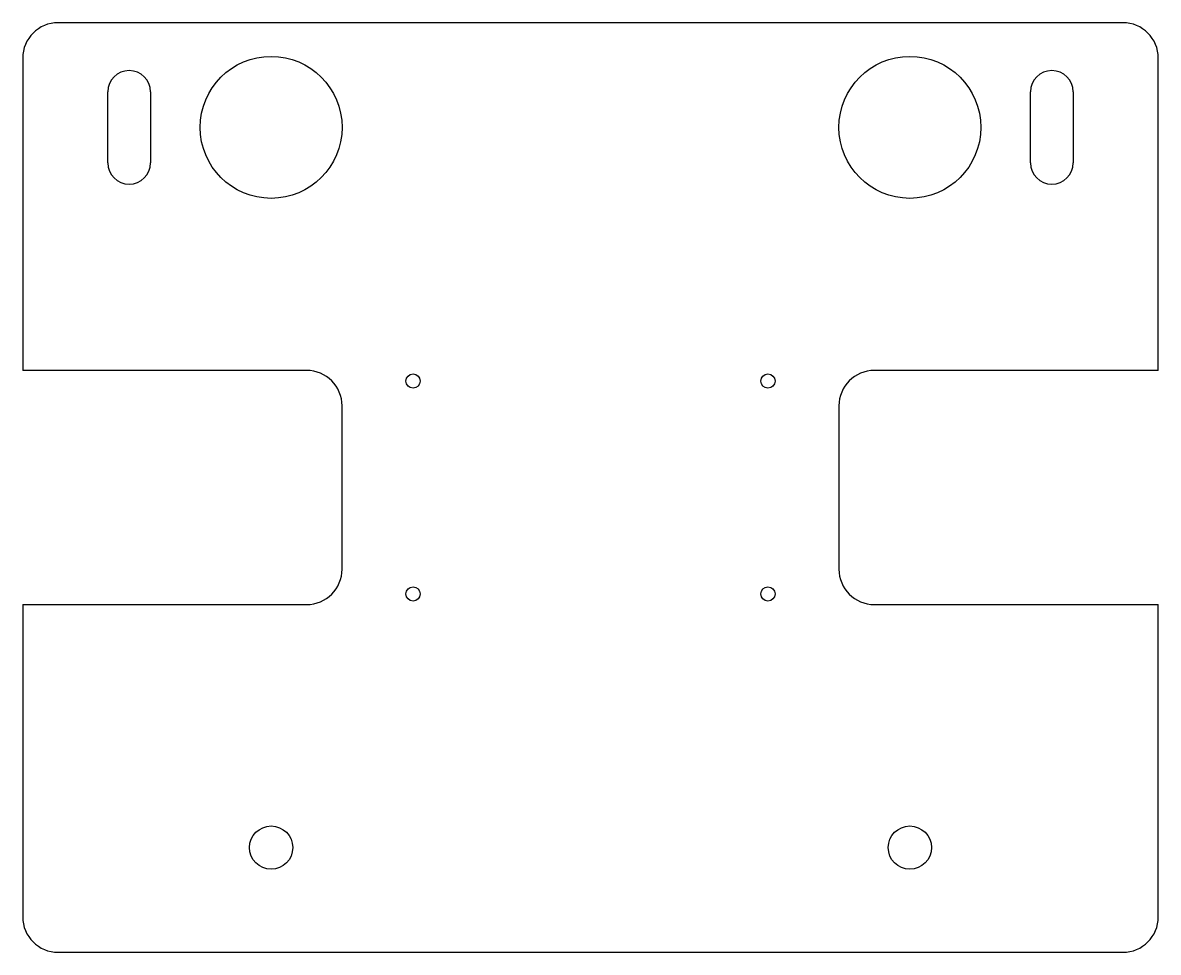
# Model space of a CAD drawing. Header units: millimetres. Extents: x 0 to 160, y 0 to 131.
import ezdxf

# ---------------------------------------------------------------- set-up
doc = ezdxf.new("R2010")
doc.units = ezdxf.units.MM

msp = doc.modelspace()

# ---------------------------------------------------------------- linework, layer by layer
at = {"color": 7, "linetype": 'Continuous', "lineweight": 25}
for p, q in [((155, 131), (5, 131)), ((0, 126), (0, 82)), ((160, 82), (160, 126)), ((12, 111.25), (12, 121.25)), ((18, 121.25), (18, 111.25)), ((142, 111.25), (142, 121.25)), ((148, 121.25), (148, 111.25)), ((40, 82), (0, 82)), ((160, 82), (120, 82)), ((45, 54), (45, 77)), ((115, 77), (115, 54)), ((0, 49), (40, 49)), ((0, 49), (0, 5)), ((120, 49), (160, 49)), ((160, 5), (160, 49)), ((5, 0), (155, 0))]:
    msp.add_line(p, q, dxfattribs=at)
for centre, radius in [((35, 116.25), 10), ((125, 116.25), 10), ((55, 80.5), 1), ((105, 80.5), 1), ((55, 50.5), 1), ((105, 50.5), 1), ((35, 14.75), 3.05), ((125, 14.75), 3.05)]:
    msp.add_circle(centre, radius, dxfattribs=at)
for centre, radius, start, end in [((5, 126), 5, 90, 180), ((155, 126), 5, 0, 90), ((15, 121.25), 3, 0, 180), ((145, 121.25), 3, 0, 180), ((15, 111.25), 3, 180, 0), ((145, 111.25), 3, 180, 0), ((40, 77), 5, 0, 90), ((120, 77), 5, 90, 180), ((40, 54), 5, 270, 0), ((120, 54), 5, 180, 270), ((5, 5), 5, 180, 270), ((155, 5), 5, 270, 0)]:
    msp.add_arc(centre, radius, start, end, dxfattribs=at)

doc.saveas('drawing.dxf')
